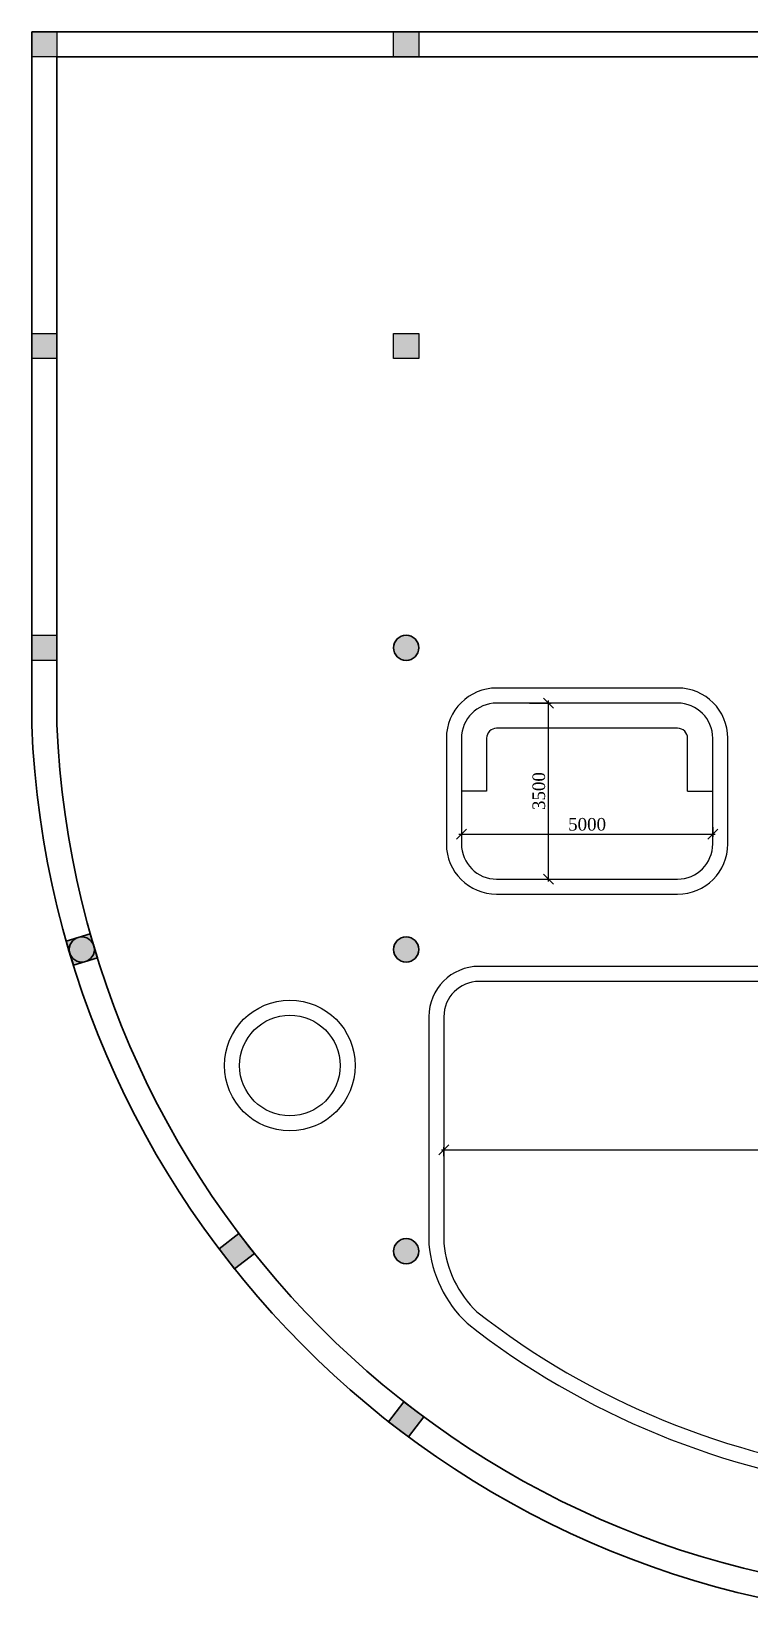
# Model space of a CAD drawing. Header units: inches. Extents: x 2870606 to 3671143, y -733551 to -473558.
# Drawn here: x 3203561 to 3217837, y -640233 to -608645 of the extents above; entities that cross this region are included whole.
import ezdxf

# ---------------------------------------------------------------- set-up
doc = ezdxf.new("R2010")
doc.units = ezdxf.units.IN
doc.header["$MEASUREMENT"] = 0
doc.styles.add('J~stule', font='dutch.ttf')
doc.dimstyles.new('J~style', dxfattribs={"dimscale": 100, "dimtxt": 2.5, "dimasz": 2, "dimexe": 0.55, "dimexo": 0.725, "dimtad": 1, "dimdec": 0, "dimdsep": 46, "dimtxsty": 'J~stule', "dimblk": 'OBLIQUE', "dimcen": 2, "dimdle": 0.5, "dimadec": 0, "dimazin": 0, "dimtfac": 1, "dimtdec": 0, "dimtmove": 0, "dimatfit": 3, "dimfxl": 1, "dimarcsym": 0})

# ---------------------------------------------------------------- blocks, each defined once
blk = doc.blocks.new('_Oblique')
at = {"color": 0, "linetype": 'ByBlock', "lineweight": -2}
blk.add_line((-0.5, -0.5), (0.5, 0.5), dxfattribs=at)
blk = doc.blocks.new('*D289')
at = {"color": 0, "lineweight": -2, "transparency": 16777216}
for p, q in [((3211711, -630879), (3232511, -630879)), ((3211761, -631002), (3211761, -630824)), ((3232461, -631002), (3232461, -630824))]:
    blk.add_line(p, q, dxfattribs=at)
at = {"layer": 'Defpoints', "color": 0, "lineweight": 35, "transparency": 16777216}
for p in [(3211761, -631075, -13), (3232461, -630879), (3232461, -631075, -13)]:
    blk.add_point(p, dxfattribs=at)
at = {"color": 0, "lineweight": -2, "transparency": 16777216, "xscale": 200, "yscale": 200, "zscale": 200, "rotation": 180}
blk.add_blockref('_Oblique', (3211761, -630879), dxfattribs=at)
at = {"color": 0, "lineweight": -2, "transparency": 16777216, "xscale": 200, "yscale": 200, "zscale": 200}
blk.add_blockref('_Oblique', (3232461, -630879), dxfattribs=at)
at = {"color": 0, "transparency": 16777216, "insert": (3222111, -630689), "char_height": 250, "attachment_point": 5, "style": 'J~stule'}
blk.add_mtext('20700', dxfattribs=at)
blk = doc.blocks.new('*D285')
at = {"color": 0, "lineweight": -2, "transparency": 16777216}
for p, q in [((3212111, -624460), (3212111, -624654)), ((3217111, -624460), (3217111, -624654)), ((3212061, -624599), (3217161, -624599))]:
    blk.add_line(p, q, dxfattribs=at)
at = {"layer": 'Defpoints', "color": 0, "lineweight": 35, "transparency": 16777216}
for p in [(3212111, -624388, -13), (3217111, -624388, -13), (3217111, -624599)]:
    blk.add_point(p, dxfattribs=at)
at = {"color": 0, "lineweight": -2, "transparency": 16777216, "xscale": 200, "yscale": 200, "zscale": 200, "rotation": 180}
blk.add_blockref('_Oblique', (3212111, -624599), dxfattribs=at)
at = {"color": 0, "lineweight": -2, "transparency": 16777216, "xscale": 200, "yscale": 200, "zscale": 200}
blk.add_blockref('_Oblique', (3217111, -624599), dxfattribs=at)
at = {"color": 0, "transparency": 16777216, "insert": (3214611, -624407), "char_height": 250, "attachment_point": 5, "style": 'J~stule'}
blk.add_mtext('5000', dxfattribs=at)
blk = doc.blocks.new('*D286')
at = {"color": 0, "lineweight": -2, "transparency": 16777216}
for p, q in [((3213843, -625545), (3213843, -621945)), ((3213462, -621995), (3213898, -621995)), ((3213462, -625495), (3213898, -625495))]:
    blk.add_line(p, q, dxfattribs=at)
at = {"layer": 'Defpoints', "color": 0, "lineweight": 35, "transparency": 16777216}
for p in [(3213389, -621995, -13), (3213843, -621995), (3213389, -625495, -13)]:
    blk.add_point(p, dxfattribs=at)
at = {"color": 0, "lineweight": -2, "transparency": 16777216, "xscale": 200, "yscale": 200, "zscale": 200}
for p, rotation in [((3213843, -621995), 90), ((3213843, -625495), 270)]:
    blk.add_blockref('_Oblique', p, dxfattribs=dict(at, rotation=rotation))
at = {"color": 0, "transparency": 16777216, "insert": (3213651, -623745), "char_height": 250, "attachment_point": 5, "rotation": 90, "style": 'J~stule'}
blk.add_mtext('3500', dxfattribs=at)

msp = doc.modelspace()

# ---------------------------------------------------------------- hatches: boundary and pattern name
h = msp.add_hatch(color=256)
h.dxf.hatch_style = 1
h.paths.add_polyline_path([(3203561.27, -609145.19), (3203561.27, -608645.19), (3204061.27, -608645.19), (3204061.27, -609145.19)])
h = msp.add_hatch(color=256)
h.dxf.hatch_style = 1
h.paths.add_polyline_path([(3210761.27, -609145.19), (3210761.27, -608645.19), (3211261.27, -608645.19), (3211261.27, -609145.19)])
h = msp.add_hatch(color=256)
h.dxf.hatch_style = 1
h.paths.add_polyline_path([(3203561.27, -615145.19), (3203561.27, -614645.19), (3204061.27, -614645.19), (3204061.27, -615145.19)])
h = msp.add_hatch(color=256)
h.dxf.hatch_style = 1
h.paths.add_polyline_path([(3210761.27, -615145.19), (3210761.27, -614645.19), (3211261.27, -614645.19), (3211261.27, -615145.19)])
h = msp.add_hatch(color=256)
h.dxf.hatch_style = 1
h.paths.add_polyline_path([(3203561.27, -621145.19), (3203561.27, -620645.19), (3204061.27, -620645.19), (3204061.27, -621145.19)])
at = {"lineweight": 35}
h = msp.add_hatch(color=256, dxfattribs=at)
h.dxf.hatch_style = 1
h.paths.add_polyline_path([(3211261.27, -620895.19, 1), (3210761.27, -620895.19, 1)])
h = msp.add_hatch(color=256, dxfattribs=at)
h.dxf.hatch_style = 1
h.paths.add_polyline_path([(3204247.42, -626726.42), (3204726.69, -626583.76), (3204869.33, -627062.99), (3204390.06, -627205.64)])
h = msp.add_hatch(color=256, dxfattribs=at)
h.dxf.hatch_style = 1
h.paths.add_polyline_path([(3204306.74, -626895.19, -1), (3204806.74, -626895.19, -1)])
h = msp.add_hatch(color=256, dxfattribs=at)
h.dxf.hatch_style = 1
h.paths.add_polyline_path([(3211261.27, -626895.19, 1), (3210761.27, -626895.19, 1)])
h = msp.add_hatch(color=256, dxfattribs=at)
h.dxf.hatch_style = 1
h.paths.add_polyline_path([(3207289.07, -632849.81), (3207684.22, -632543.38), (3207990.66, -632938.47), (3207595.5, -633244.91)])
h = msp.add_hatch(color=256, dxfattribs=at)
h.dxf.hatch_style = 1
h.paths.add_polyline_path([(3211261.27, -632895.19, 1), (3210761.27, -632895.19, 1)])
h = msp.add_hatch(color=256, dxfattribs=at)
h.dxf.hatch_style = 1
h.paths.add_polyline_path([(3210964.97, -635887.27), (3211362.69, -636190.29), (3211059.64, -636588.05), (3210661.92, -636285.03)])

# ---------------------------------------------------------------- linework, layer by layer
at = {"lineweight": 30}
for p, q in [((3203561.27, -622432.26, -13.31), (3203561.27, -608645.19, -13.31)), ((3203561.27, -608645.19, -13.31), (3240661.26, -608645.19, -13.31)), ((3204061.27, -622422.96, -13.31), (3204061.27, -609145.19, -13.31)), ((3240161.26, -609145.19, -13.31), (3204061.27, -609145.19, -13.31))]:
    msp.add_line(p, q, dxfattribs=at)
for p, q in [((3212611.27, -623745.19, -13.31), (3212111.27, -623745.19, -13.31)), ((3216611.27, -623745.19, -13.31), (3217111.27, -623745.19, -13.31))]:
    msp.add_line(p, q)
at = {"elevation": -13.31}
for points in [[(3203561.27, -608645.19), (3204061.27, -608645.19), (3204061.27, -609145.19), (3203561.27, -609145.19)], [(3210761.27, -608645.19), (3211261.27, -608645.19), (3211261.27, -609145.19), (3210761.27, -609145.19)], [(3203561.27, -614645.19), (3204061.27, -614645.19), (3204061.27, -615145.19), (3203561.27, -615145.19)], [(3210761.27, -614645.19), (3211261.27, -614645.19), (3211261.27, -615145.19), (3210761.27, -615145.19)], [(3203561.27, -620645.19), (3204061.27, -620645.19), (3204061.27, -621145.19), (3203561.27, -621145.19)]]:
    msp.add_lwpolyline(points, close=True, dxfattribs=at)
for points in [[(3220311.26, -620645.19), (3218461.27, -620645.19), (3218461.27, -627230.95), (3212461.27, -627230.95, 0.41421356), (3211461.27, -628230.95), (3211461.27, -632757.59, 0.18194593), (3212223.48, -634328.54, 0.13815339), (3220268.57, -637630.1, -0.38095943), (3220711.26, -638126.8), (3220711.26, -639681.21)], [(3220336.44, -620945.19), (3218761.27, -620945.19), (3218761.27, -627530.95), (3212461.27, -627530.95, 0.41421356), (3211761.27, -628230.95), (3211761.27, -632743.37, 0.17872086), (3212419.92, -634101.31, 0.13791585), (3220302.95, -637332.07, -0.38095943), (3221011.26, -638126.8), (3221011.26, -639702.24)], [(3216611.27, -623745.19), (3216611.27, -622695.19, 0.41421356), (3216411.27, -622495.19), (3212811.27, -622495.19, 0.41421356), (3212611.27, -622695.19), (3212611.27, -623745.19)]]:
    msp.add_lwpolyline(points, format="xyb", dxfattribs=at)
for points in [[(3216411.27, -621695.19), (3212811.27, -621695.19, 0.41421356), (3211811.27, -622695.19), (3211811.27, -624795.19, 0.41421356), (3212811.27, -625795.19), (3216411.27, -625795.19, 0.41421356), (3217411.27, -624795.19), (3217411.27, -622695.19, 0.41421356)], [(3216411.27, -621995.19), (3212811.27, -621995.19, 0.41421356), (3212111.27, -622695.19), (3212111.27, -624795.19, 0.41421356), (3212811.27, -625495.19), (3216411.27, -625495.19, 0.41421356), (3217111.27, -624795.19), (3217111.27, -622695.19, 0.41421356)]]:
    msp.add_lwpolyline(points, format="xyb", close=True, dxfattribs=at)
at = {"lineweight": 30, "elevation": -13.31}
for points in [[(3204726.69, -626583.76), (3204247.42, -626726.42), (3204390.06, -627205.64), (3204869.33, -627062.99)], [(3207684.22, -632543.38), (3207289.07, -632849.81), (3207595.5, -633244.91), (3207990.66, -632938.47)], [(3210964.97, -635887.27), (3210661.92, -636285.03), (3211059.64, -636588.05), (3211362.69, -636190.29)]]:
    msp.add_lwpolyline(points, close=True, dxfattribs=at)
at = {"lineweight": 30}
for centre in [(3211011.27, -620895.19, -13.31), (3204556.74, -626895.19, -13.31), (3211011.27, -626895.19, -13.31), (3211011.27, -632895.19, -13.31)]:
    msp.add_circle(centre, 250, dxfattribs=at)
for radius in [1300, 1000]:
    msp.add_circle((3208696.89, -629202.85), radius)
for centre, radius, start, end in [((3222108.06, -621670.82, 13.26), 18562.41, 182.350951, 270.009885), ((3222110.96, -621670.18, -13.31), 18065.33, 182.384887, 270.00097)]:
    msp.add_arc(centre, radius, start, end, dxfattribs=at)

# ---------------------------------------------------------------- dimensions: what is measured, and where the dimension line sits
dim = msp.add_linear_dim(base=(3213843.36, -621995.19), p1=(3213389.18, -625495.19, -13.31), p2=(3213389.18, -621995.19, -13.31), angle=90, dimstyle='J~style', override={"dimdec": 1, "dimtdec": 1})
dim.commit()
dim.dimension.update_dxf_attribs({"geometry": '*D286', "text_midpoint": (3213650.66, -623745.19)})
for base, p1, p2, picture, middle in [((3217111.27, -624599.25), (3212111.27, -624387.97, -13.31), (3217111.27, -624387.97, -13.31), '*D285', (3214611.27, -624406.55)), ((3232461.26, -630879.39), (3211761.27, -631074.81, -13.31), (3232461.26, -631074.81, -13.31), '*D289', (3222111.26, -630689.38))]:
    dim = msp.add_linear_dim(base=base, p1=p1, p2=p2, dimstyle='J~style', override={"dimdec": 1, "dimtdec": 1})
    dim.commit()
    dim.dimension.update_dxf_attribs({"geometry": picture, "text_midpoint": middle})

doc.saveas('drawing.dxf')
